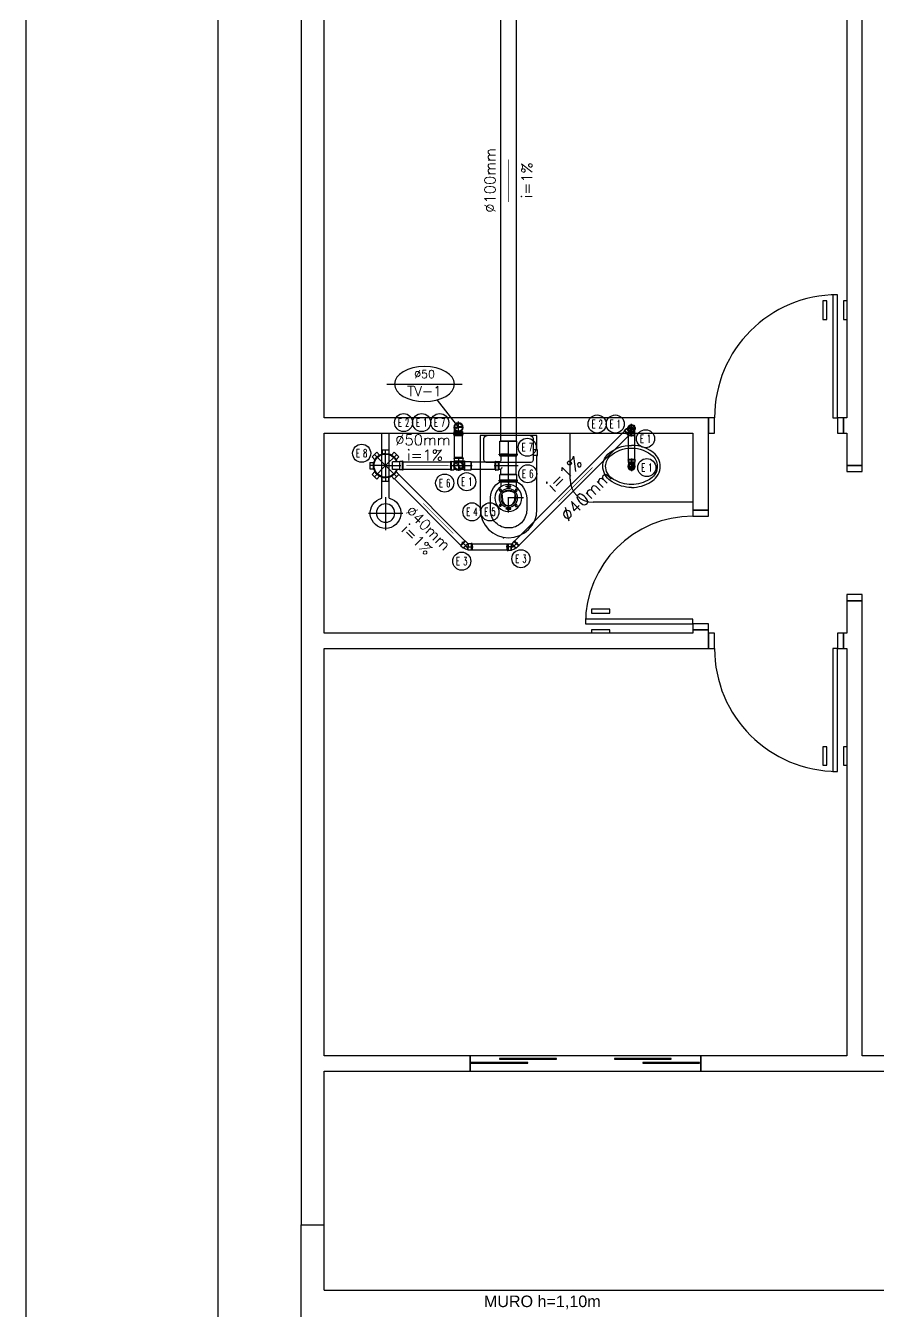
# Model space of a CAD drawing. Header units: metres. Extents: x 49 to 320, y -91 to 27.
# Drawn here: x 141.61 to 147.16, y -28.97 to -20.61 of the extents above; entities that cross this region are included whole.
import ezdxf
from ezdxf.enums import TextEntityAlignment as Align

# ---------------------------------------------------------------- set-up
doc = ezdxf.new("R2010")
doc.units = ezdxf.units.M
doc.header["$LTSCALE"] = 0.2
doc.linetypes.add('LS', pattern=[0.5, 0.25, -0.25])
for name, color, linetype in [('ARQ-___-___-VST', 9, 'Continuous'), ('ARQ-EQP', 24, 'Continuous'), ('ARQ-EQP-___-INT', 7, 'Continuous'), ('CONEXAO_AG_FRIA', 6, 'Continuous'), ('CONEXAO_ESGOTO', 3, 'Continuous'), ('Diametro', 1, 'Continuous'), ('Fluxo', 1, 'Continuous'), ('Inclinacao', 1, 'Continuous'), ('LEGENDA_ID', 5, 'Continuous'), ('LEGENDA_ID_L', 5, 'Continuous'), ('LINHA_SIMETRIA', 1, 'LS'), ('Prumadas_L', 1, 'Continuous'), ('Prumadas_Q', 3, 'Continuous'), ('Prumadas_T', 3, 'Continuous'), ('TUBOS_ESGOTO', 100, 'Continuous')]:
    doc.layers.add(name, color=color, linetype=linetype)
doc.styles.add('REGUA60', font='arial.ttf')
doc.styles.add('ROMANS', font='romans', dxfattribs={"height": 6})

# ---------------------------------------------------------------- blocks, each defined once
blk = doc.blocks.new('SAC616S2')
at = {"layer": 'ARQ-EQP', "color": 0, "linetype": 'ByBlock'}
blk.add_lwpolyline([(18.17, -1.5, -0.329256), (18.5, -1.88), (18.5, -49.6, -0.412623), (0, -68, -0.412623), (-18.5, -49.6), (-18.5, -14.45), (-18.9, -14.45), (-18.9, -10.95), (-18.5, -10.95), (-18.5, -1.88, -0.329256), (-18.17, -1.5), (-17.25, -1.5), (0, -1.5), (17.29, -1.5)], format="xyb", close=True, dxfattribs=at)
at = {"layer": 'ARQ-EQP-___-INT'}
for p, q in [((-18.5, -10.95), (-16, -10.95)), ((-18.5, -14.45), (-16, -14.45))]:
    blk.add_line(p, q, dxfattribs=at)
blk.add_lwpolyline([(-14, -1.5, 0.324141), (-16, -3.5), (-16, -17.5, 0.333333), (-14.5, -19), (0, -19), (14.5, -19, 0.333333), (16, -17.5), (16, -3.5, 0.324141), (14, -1.5, 0.324141)], format="xyb", dxfattribs=at)
for points in [[(0, -61.7, 0.418677), (11.8, -50), (11.8, -42.1, 0.411784), (0, -30.2, 0.411784), (-11.8, -42.1), (-11.8, -50, 0.418677)], [(0, -47, -0.428571), (-4, -43.3), (-4.3, -39.3, -0.16754), (0, -37.8, -0.16754), (4.3, -39.3), (4, -43.3, -0.428571)]]:
    blk.add_lwpolyline(points, format="xyb", close=True, dxfattribs=at)
blk.add_point((3.34, -68), dxfattribs=at)
blk = doc.blocks.new('SACHS__2')
at = {"layer": 'ARQ-EQP', "color": 0, "linetype": 'ByBlock'}
for p, q in [((42.29, 2.4), (0, 2.4)), ((0, 2.4), (0, -2.4)), ((42.29, -2.4), (0, -2.4))]:
    blk.add_line(p, q, dxfattribs=at)
blk.add_arc((52, 0), 10, 193.88654, 166.11346, dxfattribs=at)
at = {"layer": 'ARQ-EQP-___-INT'}
for p, q in [((52, 11.2), (52, -11.2)), ((41.6, 0), (63.2, 0))]:
    blk.add_line(p, q, dxfattribs=at)
blk.add_circle((52, 0), 6, dxfattribs=at)
blk = doc.blocks.new('SAL37S_2')
at = {"layer": 'ARQ-EQP-___-INT'}
for points in [[(0, -10, 0.145827), (-16.8, -14.9, 0.090827), (-22, -19.4, 0.12568), (-24.8, -26.7, 0.221372), (-20.6, -38.8, 0.186059), (0, -46.5, 0.186059)], [(0, -10, -0.145827), (16.8, -14.9, -0.090827), (22, -19.4, -0.12568), (24.8, -26.7, -0.221372), (20.6, -38.8, -0.186059), (0, -46.5, -0.186059)]]:
    blk.add_lwpolyline(points, format="xyb", dxfattribs=at)
blk.add_lwpolyline([(0, -12.5, 0.14623), (-15.5, -17, 0.09047), (-20, -20.9, 0.123903), (-22.4, -27, 0.21906), (-18.9, -37, 0.185248), (0, -44.1, 0.185248), (18.8, -37, 0.21906), (22.3, -27, 0.123903), (20, -20.9, 0.09047), (15.5, -17, 0.14623)], format="xyb", close=True, dxfattribs=at)
blk.add_circle((0, -28.3), 1.8, dxfattribs=at)
blk = doc.blocks.new('*U256', base_point=(451.6054, 175.6789))
at = {"linetype": 'Continuous'}
for p, q in [((451.5993, 175.7529), (451.5906, 175.7529)), ((451.5906, 175.7529), (451.5906, 175.7481)), ((451.5906, 175.7481), (451.5993, 175.7481)), ((451.6204, 175.7484), (451.6114, 175.7484)), ((451.6118, 175.7529), (451.6204, 175.7529)), ((451.6204, 175.7529), (451.6204, 175.7484)), ((451.5552, 175.5739), (451.5552, 175.6076)), ((451.5906, 175.6079), (451.5906, 175.603)), ((451.5993, 175.6079), (451.5906, 175.6079)), ((451.5906, 175.603), (451.5993, 175.603)), ((451.6204, 175.6033), (451.6114, 175.6033)), ((451.6118, 175.6079), (451.6204, 175.6079)), ((451.6204, 175.6079), (451.6204, 175.6033)), ((451.6552, 175.5739), (451.6552, 175.6076)), ((451.5552, 175.5739), (451.6552, 175.5739))]:
    blk.add_line(p, q, dxfattribs=at)
for centre, radius in [((451.6051, 175.6794), 0.0875), ((451.6051, 175.6794), 0.0604), ((451.6051, 175.6794), 0.05), ((451.6055, 175.7508), 0.00694), ((451.6059, 175.7505), 0.0045), ((451.6055, 175.6058), 0.00694), ((451.6059, 175.6054), 0.0045)]:
    blk.add_circle(centre, radius, dxfattribs=at)
at = {"layer": 'LINHA_SIMETRIA'}
for p, q in [((451.6054, 175.7749), (451.6054, 175.5848)), ((451.7043, 175.6789), (451.5033, 175.6789)), ((451.6054, 175.5577), (451.6054, 175.5911))]:
    blk.add_line(p, q, dxfattribs=at)
for centre in [(451.5529, 175.7271), (451.6565, 175.7298), (451.5538, 175.6289), (451.6565, 175.6289)]:
    blk.add_circle(centre, 0.00631, dxfattribs=at)
blk = doc.blocks.new('*U257', base_point=(450.8064, 175.4693))
at = {"linetype": 'Continuous'}
for p, q in [((450.7192, 175.5261), (450.7496, 175.5565)), ((450.7192, 175.5261), (450.7372, 175.5081)), ((450.7496, 175.5565), (450.7676, 175.5385)), ((450.7849, 175.5712), (450.7849, 175.5456)), ((450.7849, 175.5712), (450.8279, 175.5712)), ((450.8279, 175.5712), (450.8279, 175.5456)), ((450.8632, 175.5565), (450.8451, 175.5385)), ((450.8632, 175.5565), (450.8936, 175.5261)), ((450.8936, 175.5261), (450.8755, 175.5081)), ((450.7046, 175.4908), (450.7301, 175.4908)), ((450.7046, 175.4478), (450.7046, 175.4908)), ((450.7046, 175.4478), (450.7301, 175.4478)), ((450.7192, 175.4125), (450.7372, 175.4306)), ((450.8962, 175.4945), (450.8505, 175.4945)), ((450.8505, 175.4945), (450.8505, 175.4445)), ((450.8962, 175.4445), (450.8505, 175.4445)), ((450.8936, 175.4125), (450.8755, 175.4306)), ((450.8962, 175.4945), (450.8987, 175.497)), ((450.8962, 175.4445), (450.8962, 175.4945)), ((450.8962, 175.4445), (450.8987, 175.442)), ((450.8987, 175.497), (450.8987, 175.442)), ((450.9162, 175.497), (450.8987, 175.497)), ((450.9162, 175.442), (450.8987, 175.442)), ((450.9162, 175.4995), (450.9162, 175.497)), ((450.9187, 175.4995), (450.9162, 175.4995)), ((450.9162, 175.497), (450.9162, 175.442)), ((450.9162, 175.4395), (450.9162, 175.442)), ((450.9187, 175.4395), (450.9162, 175.4395)), ((450.9187, 175.497), (450.9187, 175.4995)), ((450.9212, 175.497), (450.9187, 175.497)), ((450.9187, 175.497), (450.9187, 175.442)), ((450.9212, 175.442), (450.9187, 175.442)), ((450.9187, 175.442), (450.9187, 175.4395)), ((450.9212, 175.442), (450.9187, 175.442)), ((450.9212, 175.497), (450.9212, 175.442)), ((450.7496, 175.3821), (450.7192, 175.4125)), ((450.7496, 175.3821), (450.7676, 175.4002)), ((450.7849, 175.3675), (450.7849, 175.393)), ((450.8279, 175.3675), (450.7849, 175.3675)), ((450.8279, 175.3675), (450.8279, 175.393)), ((450.8632, 175.3821), (450.8451, 175.4002)), ((450.8936, 175.4125), (450.8632, 175.3821))]:
    blk.add_line(p, q, dxfattribs=at)
for radius, start, end in [(0.0793, 18.51988, 341.75139), (0.075, 19.61557, 340.673)]:
    blk.add_arc((450.8064, 175.4693), radius, start, end, dxfattribs=at)
at = {"layer": 'LINHA_SIMETRIA'}
for q in [(450.728, 175.5478), (450.8064, 175.5802), (450.8848, 175.5478), (450.6955, 175.4693), (450.728, 175.3909), (450.8064, 175.3584), (450.8848, 175.3909), (450.932, 175.4693)]:
    blk.add_line((450.8064, 175.4693), q, dxfattribs=at)
blk = doc.blocks.new('*U258', base_point=(451.6054, 175.4693))
at = {"linetype": 'Continuous'}
for p, q in [((451.5454, 175.5693), (451.5454, 175.5643)), ((451.5504, 175.5693), (451.5454, 175.5693)), ((451.5454, 175.5643), (451.5504, 175.5643)), ((451.5504, 175.5743), (451.5504, 175.5693)), ((451.5504, 175.5743), (451.5504, 175.5693)), ((451.6604, 175.5743), (451.5504, 175.5743)), ((451.6604, 175.5693), (451.5504, 175.5693)), ((451.5504, 175.5643), (451.5504, 175.5293)), ((451.6604, 175.5643), (451.5504, 175.5643)), ((451.5554, 175.5243), (451.5504, 175.5293)), ((451.6604, 175.5293), (451.5504, 175.5293)), ((451.5554, 175.5243), (451.5554, 175.4925)), ((451.5554, 175.5243), (451.6554, 175.5243)), ((451.6554, 175.5243), (451.6551, 175.3942)), ((451.6554, 175.5243), (451.6604, 175.5293)), ((451.6604, 175.5743), (451.6604, 175.5693)), ((451.6604, 175.5693), (451.6654, 175.5693)), ((451.6654, 175.5643), (451.6604, 175.5643)), ((451.6604, 175.5643), (451.6604, 175.5293)), ((451.6654, 175.5693), (451.6654, 175.5643)), ((451.5187, 175.4971), (451.5212, 175.4971)), ((451.5187, 175.4971), (451.5187, 175.4421)), ((451.5187, 175.4421), (451.5212, 175.4421)), ((451.5187, 175.4421), (451.5212, 175.4421)), ((451.5212, 175.4996), (451.5237, 175.4996)), ((451.5212, 175.4971), (451.5212, 175.4996)), ((451.5212, 175.4971), (451.5212, 175.4421)), ((451.5212, 175.4421), (451.5212, 175.4396)), ((451.5212, 175.4396), (451.5237, 175.4396)), ((451.5237, 175.4996), (451.5237, 175.4971)), ((451.5237, 175.4971), (451.5412, 175.4971)), ((451.5237, 175.4971), (451.5237, 175.4421)), ((451.5237, 175.4396), (451.5237, 175.4421)), ((451.5237, 175.4421), (451.5412, 175.4421)), ((451.5437, 175.4946), (451.5412, 175.4971)), ((451.5412, 175.4971), (451.5412, 175.4421)), ((451.5437, 175.4446), (451.5412, 175.4421)), ((451.5437, 175.4446), (451.5437, 175.4946)), ((451.5562, 175.3942), (451.5562, 175.4304)), ((451.6062, 175.3942), (451.5562, 175.3942)), ((451.6062, 175.3942), (451.6551, 175.3942))]:
    blk.add_line(p, q, dxfattribs=at)
for centre, radius, start, end in [((451.5463, 175.4767), 0.0181, 15.70714, 98.05903), ((451.5444, 175.4326), 0.012, 349.27075, 93.08684)]:
    blk.add_arc(centre, radius, start, end, dxfattribs=at)
at = {"layer": 'LINHA_SIMETRIA'}
for p, q in [((451.6054, 175.5837), (451.6054, 175.5349)), ((451.5532, 175.4694), (451.5138, 175.4694))]:
    blk.add_line(p, q, dxfattribs=at)
at = {"layer": 'LINHA_SIMETRIA', "linetype": 'Continuous'}
for p, q in [((451.6054, 175.5837), (451.6054, 175.3807)), ((451.5137, 175.4693), (451.6683, 175.4693))]:
    blk.add_line(p, q, dxfattribs=at)
blk = doc.blocks.new('*U259', base_point=(452.4064, 175.2275))
at = {"linetype": 'Continuous'}
for p, q in [((452.3594, 175.2433), (452.3905, 175.2744)), ((452.3608, 175.2419), (452.3919, 175.273)), ((452.3622, 175.2405), (452.3934, 175.2716)), ((452.3721, 175.2306), (452.4033, 175.2617)), ((452.3905, 175.2744), (452.3919, 175.273)), ((452.3905, 175.2744), (452.3919, 175.273)), ((452.3919, 175.273), (452.3934, 175.2744)), ((452.3934, 175.2744), (452.3948, 175.273)), ((452.3948, 175.273), (452.3934, 175.2716)), ((452.3934, 175.2716), (452.4033, 175.2617)), ((452.4033, 175.2589), (452.4033, 175.2617)), ((452.3594, 175.2433), (452.3608, 175.2419)), ((452.3608, 175.2419), (452.3594, 175.2405)), ((452.3594, 175.2405), (452.3608, 175.2391)), ((452.3608, 175.2391), (452.3622, 175.2405)), ((452.3622, 175.2405), (452.3721, 175.2306)), ((452.375, 175.2306), (452.3721, 175.2306)), ((452.4033, 175.2589), (452.375, 175.2306)), ((452.375, 175.2306), (452.3829, 175.2227)), ((452.4033, 175.2589), (452.4112, 175.251))]:
    blk.add_line(p, q, dxfattribs=at)
for radius in [0.024, 0.022]:
    blk.add_circle((452.4064, 175.2275), radius, dxfattribs=at)
for centre, radius, start, end in [((452.4064, 175.2275), 0.02, 45.00137, 224.99736), ((452.4025, 175.2172), 0.0109, 69.02682, 200.97445), ((452.4064, 175.2275), 0.02, 225.00264, 44.99863), ((452.4103, 175.2377), 0.0109, 249.02682, 20.97445)]:
    blk.add_arc(centre, radius, start, end, dxfattribs=at)
at = {"layer": 'LINHA_SIMETRIA'}
for p, q in [((452.3703, 175.2636), (452.4284, 175.2055)), ((452.4245, 175.2455), (452.3875, 175.2086))]:
    blk.add_line(p, q, dxfattribs=at)
blk = doc.blocks.new('*U260', base_point=(452.4064, 175.2275))
at = {"linetype": 'Continuous'}
for p, q in [((452.3844, 175.2703), (452.3824, 175.2703)), ((452.3824, 175.2703), (452.3824, 175.2683)), ((452.3824, 175.2683), (452.3844, 175.2683)), ((452.3844, 175.2723), (452.4284, 175.2723)), ((452.3844, 175.2723), (452.3844, 175.2703)), ((452.3844, 175.2703), (452.4284, 175.2703)), ((452.3844, 175.2683), (452.3844, 175.2543)), ((452.3844, 175.2683), (452.4284, 175.2683)), ((452.4284, 175.2723), (452.4284, 175.2703)), ((452.4284, 175.2723), (452.4284, 175.2703)), ((452.4284, 175.2703), (452.4304, 175.2703)), ((452.4284, 175.2683), (452.4284, 175.2543)), ((452.4304, 175.2683), (452.4284, 175.2683)), ((452.4304, 175.2703), (452.4304, 175.2683)), ((452.3844, 175.2543), (452.4284, 175.2543)), ((452.3864, 175.2523), (452.3844, 175.2543)), ((452.4264, 175.2523), (452.3864, 175.2523)), ((452.3864, 175.2523), (452.3864, 175.2275)), ((452.4264, 175.2523), (452.4284, 175.2543)), ((452.4264, 175.2275), (452.4264, 175.2523))]:
    blk.add_line(p, q, dxfattribs=at)
for radius, start, end in [(0.024, 146.44269, 33.55731), (0.022, 155.38002, 24.61998), (0.02, 180, 0)]:
    blk.add_arc((452.4064, 175.2275), radius, start, end, dxfattribs=at)
at = {"layer": 'LINHA_SIMETRIA'}
for p, q in [((452.4064, 175.2794), (452.4064, 175.1964)), ((452.4336, 175.2275), (452.3792, 175.2275))]:
    blk.add_line(p, q, dxfattribs=at)
blk = doc.blocks.new('*U261', base_point=(452.4064, 175.4741))
at = {"linetype": 'Continuous'}
for p, q in [((452.3824, 175.4336), (452.3844, 175.4336)), ((452.3824, 175.4316), (452.3824, 175.4336)), ((452.3844, 175.4316), (452.3824, 175.4316)), ((452.3864, 175.4496), (452.3844, 175.4476)), ((452.3844, 175.4336), (452.3844, 175.4476)), ((452.4284, 175.4476), (452.3844, 175.4476)), ((452.4284, 175.4336), (452.3844, 175.4336)), ((452.3844, 175.4296), (452.3844, 175.4316)), ((452.3844, 175.4296), (452.3844, 175.4316)), ((452.4284, 175.4316), (452.3844, 175.4316)), ((452.4284, 175.4296), (452.3844, 175.4296)), ((452.3864, 175.4496), (452.3864, 175.4608)), ((452.3864, 175.4496), (452.4264, 175.4496)), ((452.4264, 175.4496), (452.4264, 175.4608)), ((452.4264, 175.4496), (452.4284, 175.4476)), ((452.4284, 175.4336), (452.4284, 175.4476)), ((452.4304, 175.4336), (452.4284, 175.4336)), ((452.4284, 175.4296), (452.4284, 175.4316)), ((452.4284, 175.4316), (452.4304, 175.4316)), ((452.4304, 175.4316), (452.4304, 175.4336))]:
    blk.add_line(p, q, dxfattribs=at)
for radius in [0.024, 0.022]:
    blk.add_circle((452.4064, 175.4741), radius, dxfattribs=at)
for centre, radius, start, end in [((452.4064, 175.4741), 0.02, 0.00264, 179.99863), ((452.3964, 175.4696), 0.0109, 24.02682, 155.97445), ((452.4064, 175.4741), 0.02, 180.00137, 359.99736), ((452.4164, 175.4785), 0.0109, 204.02682, 335.97445)]:
    blk.add_arc(centre, radius, start, end, dxfattribs=at)
at = {"layer": 'LINHA_SIMETRIA'}
for p, q in [((452.3808, 175.4741), (452.4331, 175.4741)), ((452.4064, 175.423), (452.4064, 175.5052))]:
    blk.add_line(p, q, dxfattribs=at)
blk = doc.blocks.new('*U262', base_point=(451.6358, 175.9981))
at = {"linetype": 'Continuous'}
for p, q in [((451.5983, 176.0203), (451.5983, 175.9773)), ((451.5983, 176.0203), (451.5983, 175.9988)), ((451.5983, 176.0203), (451.6032, 176.0203)), ((451.5983, 175.9773), (451.5983, 176.0203)), ((451.6032, 176.0203), (451.6032, 176.0193)), ((451.6032, 175.9783), (451.6032, 176.0202)), ((451.6032, 176.0193), (451.6032, 175.9775)), ((451.6032, 176.0193), (451.6243, 176.0193)), ((451.6243, 176.0193), (451.6243, 175.999)), ((451.6243, 176.0193), (451.6252, 176.0183)), ((451.6252, 176.0183), (451.6252, 175.999)), ((451.5983, 175.9773), (451.5983, 175.9988)), ((451.5983, 175.9773), (451.6032, 175.9773)), ((451.6032, 175.9773), (451.6032, 175.9783)), ((451.6032, 175.9783), (451.6243, 175.9783)), ((451.6243, 175.9783), (451.6243, 175.9987)), ((451.6243, 175.9783), (451.6252, 175.9793)), ((451.6252, 175.9793), (451.6252, 175.9987)), ((451.6267, 175.9778), (451.6411, 175.9922)), ((451.6267, 175.9778), (451.6268, 175.9791)), ((451.6417, 175.9628), (451.6267, 175.9778)), ((451.6268, 175.9791), (451.6405, 175.9928)), ((451.6544, 176.0067), (451.6407, 175.993)), ((451.641, 175.9621), (451.6417, 175.9628)), ((451.6444, 175.9586), (451.641, 175.9621)), ((451.6557, 176.0068), (451.6413, 175.9924)), ((451.6444, 175.9586), (451.6748, 175.9891)), ((451.6557, 176.0068), (451.6544, 176.0067)), ((451.6557, 176.0068), (451.6551, 176.006)), ((451.6551, 176.006), (451.6551, 176.006)), ((451.6707, 175.9918), (451.6557, 176.0068)), ((451.6748, 175.9891), (451.6596, 175.9738)), ((451.6714, 175.9925), (451.6707, 175.9918)), ((451.6748, 175.9891), (451.6714, 175.9925))]:
    blk.add_line(p, q, dxfattribs=at)
blk.add_line((451.6417, 175.9628), (451.6707, 175.9918))
for centre, radius, start, end in [((451.6157, 175.9521), 0.0669, 54.63984, 81.85374), ((451.6256, 175.9764), 0.00296, 64.8697, 98.13757)]:
    blk.add_arc(centre, radius, start, end, dxfattribs=at)
at = {"layer": 'LINHA_SIMETRIA'}
for p, q in [((451.6381, 175.9981), (451.5901, 175.9981)), ((451.6329, 176.001), (451.6655, 175.9683))]:
    blk.add_line(p, q, dxfattribs=at)
blk = doc.blocks.new('*U263', base_point=(451.3351, 175.9981))
at = {"linetype": 'Continuous'}
for p, q in [((451.343, 176.0183), (451.3422, 176.0173)), ((451.3422, 176.0173), (451.3422, 175.9979)), ((451.3642, 176.0183), (451.343, 176.0183)), ((451.343, 176.0183), (451.3431, 176.0173)), ((451.343, 176.0183), (451.343, 175.9979)), ((451.3431, 176.0173), (451.3431, 176.0173)), ((451.3691, 176.0193), (451.3642, 176.0193)), ((451.3642, 176.0193), (451.3642, 176.0183)), ((451.3691, 175.9763), (451.3691, 176.0193)), ((451.3691, 176.0193), (451.3691, 175.9978)), ((451.2928, 175.9873), (451.2963, 175.9907)), ((451.2928, 175.9873), (451.3232, 175.9569)), ((451.2928, 175.9873), (451.308, 175.9721)), ((451.3232, 175.9569), (451.2928, 175.9873)), ((451.2963, 175.9907), (451.297, 175.99)), ((451.326, 175.961), (451.2964, 175.9906)), ((451.297, 175.99), (451.312, 176.005)), ((451.297, 175.99), (451.3266, 175.9604)), ((451.3232, 175.9569), (451.308, 175.9721)), ((451.312, 176.005), (451.3264, 175.9906)), ((451.312, 176.005), (451.3133, 176.0049)), ((451.3133, 176.0049), (451.327, 175.9912)), ((451.3232, 175.9569), (451.3267, 175.9603)), ((451.326, 175.961), (451.341, 175.976)), ((451.3267, 175.9603), (451.326, 175.961)), ((451.341, 175.976), (451.3266, 175.9904)), ((451.3408, 175.9773), (451.3271, 175.991)), ((451.341, 175.976), (451.3408, 175.9773)), ((451.3422, 175.9783), (451.3422, 175.9977)), ((451.343, 175.9773), (451.3422, 175.9783)), ((451.343, 175.9773), (451.343, 175.9977)), ((451.3642, 175.9773), (451.343, 175.9773)), ((451.3642, 175.9763), (451.3642, 175.9773)), ((451.3691, 175.9763), (451.3642, 175.9763))]:
    blk.add_line(p, q, dxfattribs=at)
blk.add_line((451.3642, 175.9773), (451.3642, 176.0183))
for centre, radius, start, end in [((451.3534, 175.9513), 0.0669, 99.63984, 126.85374), ((451.3432, 175.9755), 0.00296, 109.8697, 143.13757)]:
    blk.add_arc(centre, radius, start, end, dxfattribs=at)
at = {"layer": 'LINHA_SIMETRIA'}
for p, q in [((451.3368, 175.9997), (451.3028, 175.9658)), ((451.331, 175.9981), (451.3772, 175.9981))]:
    blk.add_line(p, q, dxfattribs=at)
blk = doc.blocks.new('*U264', base_point=(451.2804, 175.4693))
at = {"linetype": 'Continuous'}
for p, q in [((451.2279, 175.4968), (451.2304, 175.4968)), ((451.2279, 175.4968), (451.2304, 175.4968)), ((451.2279, 175.4418), (451.2279, 175.4968)), ((451.2279, 175.4418), (451.2304, 175.4418)), ((451.2304, 175.4993), (451.2329, 175.4993)), ((451.2304, 175.4968), (451.2304, 175.4993)), ((451.2304, 175.4418), (451.2304, 175.4968)), ((451.2304, 175.4418), (451.2304, 175.4393)), ((451.2304, 175.4393), (451.2329, 175.4393)), ((451.2329, 175.4993), (451.2329, 175.4968)), ((451.2329, 175.4968), (451.2504, 175.4968)), ((451.2329, 175.4418), (451.2329, 175.4968)), ((451.2329, 175.4393), (451.2329, 175.4418)), ((451.2329, 175.4418), (451.2504, 175.4418)), ((451.2529, 175.4943), (451.2504, 175.4968)), ((451.2504, 175.4418), (451.2504, 175.4968)), ((451.2529, 175.4443), (451.2504, 175.4418)), ((451.2639, 175.4943), (451.2529, 175.4943)), ((451.2529, 175.4943), (451.2529, 175.4812)), ((451.2529, 175.4574), (451.2529, 175.4443)), ((451.2529, 175.4443), (451.2639, 175.4444)), ((451.318, 175.4943), (451.297, 175.4943)), ((451.2971, 175.4444), (451.318, 175.4445)), ((451.3111, 175.4693), (451.3111, 175.4694)), ((451.318, 175.469), (451.318, 175.4943)), ((451.318, 175.469), (451.318, 175.4445))]:
    blk.add_line(p, q, dxfattribs=at)
for radius in [0.03, 0.0275]:
    blk.add_circle((451.2804, 175.4693), radius, dxfattribs=at)
for centre, radius, start, end in [((451.2804, 175.4693), 0.025, 90.00137, 269.99736), ((451.286, 175.4568), 0.0137, 114.02682, 245.97445), ((451.2804, 175.4693), 0.025, 270.00264, 89.99863), ((451.2749, 175.4818), 0.0137, 294.02682, 65.97445)]:
    blk.add_arc(centre, radius, start, end, dxfattribs=at)
at = {"layer": 'LINHA_SIMETRIA'}
for p, q in [((451.2233, 175.4693), (451.2477, 175.4693)), ((451.2233, 175.4693), (451.3248, 175.4693)), ((451.2804, 175.4352), (451.2804, 175.5036))]:
    blk.add_line(p, q, dxfattribs=at)
blk = doc.blocks.new('*U265', base_point=(451.2804, 175.4693))
at = {"linetype": 'Continuous'}
for p, q in [((451.2554, 175.4422), (451.2529, 175.4397)), ((451.3079, 175.4397), (451.2529, 175.4397)), ((451.2529, 175.4222), (451.2529, 175.4397)), ((451.2554, 175.4693), (451.2554, 175.4422)), ((451.2554, 175.4422), (451.3054, 175.4422)), ((451.3054, 175.4422), (451.3054, 175.4693)), ((451.3054, 175.4422), (451.3079, 175.4397)), ((451.3079, 175.4222), (451.3079, 175.4397)), ((451.2504, 175.4197), (451.2504, 175.4222)), ((451.2504, 175.4222), (451.2529, 175.4222)), ((451.2529, 175.4197), (451.2504, 175.4197)), ((451.3079, 175.4222), (451.2529, 175.4222)), ((451.2529, 175.4172), (451.2529, 175.4197)), ((451.3079, 175.4197), (451.253, 175.4197)), ((451.253, 175.4172), (451.253, 175.4197)), ((451.3079, 175.4172), (451.253, 175.4172)), ((451.3104, 175.4222), (451.3079, 175.4222)), ((451.3079, 175.4197), (451.3104, 175.4197)), ((451.3079, 175.4172), (451.3079, 175.4197)), ((451.3104, 175.4197), (451.3104, 175.4222))]:
    blk.add_line(p, q, dxfattribs=at)
for radius, start, end in [(0.03, 326.44269, 213.55731), (0.0275, 335.38002, 204.61998), (0.025, 0, 180)]:
    blk.add_arc((451.2804, 175.4693), radius, start, end, dxfattribs=at)
at = {"layer": 'LINHA_SIMETRIA'}
for p, q in [((451.2489, 175.4693), (451.312, 175.4693)), ((451.2804, 175.4125), (451.2804, 175.5022))]:
    blk.add_line(p, q, dxfattribs=at)
blk = doc.blocks.new('*U266', base_point=(451.2804, 175.2201))
at = {"linetype": 'Continuous'}
for p, q in [((451.2504, 175.2698), (451.2504, 175.2673)), ((451.2529, 175.2698), (451.2504, 175.2698)), ((451.2504, 175.2673), (451.2529, 175.2673)), ((451.2529, 175.2723), (451.2529, 175.2698)), ((451.2529, 175.2723), (451.3079, 175.2723)), ((451.2529, 175.2698), (451.3079, 175.2698)), ((451.2529, 175.2673), (451.2529, 175.2498)), ((451.2529, 175.2673), (451.3079, 175.2673)), ((451.3079, 175.2723), (451.3079, 175.2698)), ((451.3079, 175.2723), (451.3079, 175.2698)), ((451.3079, 175.2698), (451.3104, 175.2698)), ((451.3104, 175.2673), (451.3079, 175.2673)), ((451.3079, 175.2673), (451.3079, 175.2498)), ((451.3104, 175.2698), (451.3104, 175.2673)), ((451.2554, 175.2473), (451.2529, 175.2498)), ((451.2529, 175.2498), (451.276, 175.2498)), ((451.2554, 175.2473), (451.2554, 175.2367)), ((451.2677, 175.2473), (451.2554, 175.2473)), ((451.2849, 175.2498), (451.3079, 175.2498)), ((451.3054, 175.2473), (451.2932, 175.2473)), ((451.3054, 175.2473), (451.3079, 175.2498)), ((451.3054, 175.2473), (451.3054, 175.2367))]:
    blk.add_line(p, q, dxfattribs=at)
for radius in [0.03, 0.0275]:
    blk.add_circle((451.2804, 175.2201), radius, dxfattribs=at)
for centre, radius, start, end in [((451.2804, 175.2201), 0.025, 0.00137, 179.99736), ((451.2679, 175.2146), 0.0137, 24.02682, 155.97445), ((451.2804, 175.2201), 0.025, 180.00264, 359.99863), ((451.2929, 175.2257), 0.0137, 204.02682, 335.97445)]:
    blk.add_arc(centre, radius, start, end, dxfattribs=at)
at = {"layer": 'LINHA_SIMETRIA'}
for p, q in [((451.2804, 175.277), (451.2804, 175.1813)), ((451.3131, 175.2201), (451.2478, 175.2201))]:
    blk.add_line(p, q, dxfattribs=at)
blk = doc.blocks.new('*U267', base_point=(451.6054, 175.405))
at = {"linetype": 'Continuous'}
for p, q in [((451.5504, 175.4), (451.5454, 175.4)), ((451.5454, 175.4), (451.5454, 175.395)), ((451.5454, 175.395), (451.5504, 175.395)), ((451.5504, 175.405), (451.5504, 175.4)), ((451.5504, 175.405), (451.6604, 175.405)), ((451.5504, 175.4), (451.6604, 175.4)), ((451.5504, 175.395), (451.6604, 175.395)), ((451.5504, 175.395), (451.5504, 175.3101)), ((451.6604, 175.405), (451.6604, 175.4)), ((451.6604, 175.405), (451.6604, 175.4)), ((451.6604, 175.4), (451.6654, 175.4)), ((451.6654, 175.395), (451.6604, 175.395)), ((451.6604, 175.395), (451.6604, 175.3101)), ((451.6654, 175.4), (451.6654, 175.395)), ((451.5504, 175.3101), (451.6604, 175.3101))]:
    blk.add_line(p, q, dxfattribs=at)
at = {"layer": 'LINHA_SIMETRIA'}
blk.add_line((451.6054, 175.4144), (451.6054, 175.296), dxfattribs=at)
blk = doc.blocks.new('*U268', base_point=(451.3147, 175.469))
at = {"linetype": 'Continuous'}
for p, q in [((451.3147, 175.4965), (451.3172, 175.4965)), ((451.3147, 175.4415), (451.3147, 175.4964)), ((451.3147, 175.4964), (451.3172, 175.4964)), ((451.3147, 175.4415), (451.3172, 175.4415)), ((451.3172, 175.4965), (451.3172, 175.499)), ((451.3172, 175.499), (451.3197, 175.499)), ((451.3172, 175.4415), (451.3172, 175.4964)), ((451.3172, 175.4415), (451.3172, 175.439)), ((451.3172, 175.439), (451.3197, 175.439)), ((451.3197, 175.499), (451.3197, 175.4965)), ((451.3197, 175.4415), (451.3197, 175.4965)), ((451.3197, 175.4965), (451.3622, 175.4965)), ((451.3197, 175.439), (451.3197, 175.4415)), ((451.3197, 175.4415), (451.3622, 175.4415)), ((451.3622, 175.4415), (451.3622, 175.4965))]:
    blk.add_line(p, q, dxfattribs=at)
at = {"layer": 'LINHA_SIMETRIA'}
blk.add_line((451.31, 175.469), (451.3692, 175.469), dxfattribs=at)

msp = doc.modelspace()

# ---------------------------------------------------------------- linework, layer by layer
at = {"color": 15}
msp.add_line((141.6146, -16.3273), (141.6146, -43.1083), dxfattribs=at)
at = {"color": 0}
msp.add_line((142.8646, -16.8273), (142.8646, -42.6083), dxfattribs=at)
for p, q in [((143.406, -19.4058), (143.406, -28.4058)), ((143.556, -23.1558), (143.556, -20.5058)), ((146.956, -20.5058), (146.956, -23.1558)), ((147.056, -23.4658), (147.056, -20.5058)), ((146.801, -22.3958), (146.801, -22.5158)), ((146.826, -22.3958), (146.801, -22.3958)), ((146.826, -22.5158), (146.826, -22.3958)), ((146.896, -22.3558), (146.866, -22.3558)), ((146.866, -22.3558), (146.866, -23.1558)), ((146.896, -23.1558), (146.896, -22.3558)), ((146.936, -22.3958), (146.936, -22.5158)), ((146.956, -22.3958), (146.936, -22.3958)), ((146.801, -22.5158), (146.826, -22.5158)), ((146.936, -22.5158), (146.956, -22.5158)), ((146.056, -23.1558), (143.556, -23.1558)), ((146.056, -23.2558), (146.056, -23.1558)), ((146.096, -23.1558), (146.056, -23.1558)), ((146.056, -23.1558), (146.056, -23.2558)), ((146.096, -23.2558), (146.096, -23.1558)), ((146.866, -23.1558), (146.896, -23.1558)), ((146.936, -23.1558), (146.896, -23.1558)), ((146.896, -23.1558), (146.896, -23.2558)), ((146.936, -23.1558), (146.936, -23.2558)), ((146.956, -23.1558), (146.936, -23.1558)), ((146.936, -23.2558), (146.936, -23.1558)), ((143.556, -24.5558), (143.556, -23.2558)), ((143.556, -23.2558), (145.956, -23.2558)), ((145.156, -23.5558), (145.156, -23.2558)), ((145.156, -23.5558), (145.156, -23.2558)), ((145.956, -23.2558), (145.956, -23.7558)), ((146.056, -23.7558), (146.056, -23.2558)), ((146.056, -23.2558), (146.096, -23.2558)), ((146.896, -23.2558), (146.936, -23.2558)), ((146.936, -23.2558), (146.956, -23.2558)), ((146.956, -23.2558), (146.956, -23.4658)), ((146.956, -23.4658), (147.056, -23.4658)), ((147.056, -23.4658), (146.956, -23.4658)), ((146.956, -23.4658), (146.956, -23.5058)), ((147.056, -23.5058), (147.056, -23.4658)), ((146.956, -23.5058), (147.056, -23.5058)), ((145.956, -23.7058), (145.306, -23.7058)), ((145.956, -23.7058), (145.306, -23.7058)), ((145.956, -23.7558), (146.056, -23.7558)), ((146.056, -23.7558), (145.956, -23.7558)), ((145.956, -23.7558), (145.956, -23.7958)), ((145.956, -23.7958), (146.056, -23.7958)), ((146.056, -23.7958), (146.056, -23.7558)), ((146.956, -24.3058), (146.956, -24.3458)), ((147.056, -24.3058), (146.956, -24.3058)), ((147.056, -24.3458), (147.056, -24.3058)), ((145.416, -24.4008), (145.296, -24.4008)), ((145.296, -24.4008), (145.296, -24.4258)), ((145.416, -24.4258), (145.416, -24.4008)), ((146.956, -24.3458), (146.956, -24.5558)), ((147.056, -24.3458), (146.956, -24.3458)), ((146.956, -24.3458), (147.056, -24.3458)), ((147.056, -27.3058), (147.056, -24.3458)), ((145.956, -24.4658), (145.256, -24.4658)), ((145.256, -24.4658), (145.256, -24.4958)), ((145.256, -24.4958), (145.956, -24.4958)), ((145.296, -24.4258), (145.416, -24.4258)), ((145.956, -24.4958), (145.956, -24.4658)), ((145.956, -24.4958), (145.956, -24.5358)), ((146.056, -24.4958), (145.956, -24.4958)), ((146.056, -24.5358), (146.056, -24.4958)), ((145.956, -24.5558), (143.556, -24.5558)), ((145.416, -24.5358), (145.296, -24.5358)), ((145.296, -24.5358), (145.296, -24.5558)), ((145.416, -24.5558), (145.416, -24.5358)), ((145.956, -24.5358), (145.956, -24.5558)), ((146.056, -24.5358), (145.956, -24.5358)), ((145.956, -24.5358), (146.056, -24.5358)), ((146.056, -24.5558), (146.056, -24.5358)), ((146.056, -24.6558), (146.056, -24.5558)), ((146.096, -24.5558), (146.056, -24.5558)), ((146.056, -24.5558), (146.056, -24.6558)), ((146.096, -24.6558), (146.096, -24.5558)), ((146.936, -24.5558), (146.896, -24.5558)), ((146.896, -24.5558), (146.896, -24.6558)), ((146.936, -24.5558), (146.936, -24.6558)), ((146.956, -24.5558), (146.936, -24.5558)), ((146.936, -24.6558), (146.936, -24.5558)), ((143.556, -27.3058), (143.556, -24.6558)), ((143.556, -24.6558), (146.056, -24.6558)), ((146.056, -24.6558), (146.096, -24.6558)), ((146.866, -24.6558), (146.866, -25.4558)), ((146.896, -24.6558), (146.866, -24.6558)), ((146.896, -24.6558), (146.936, -24.6558)), ((146.896, -25.4558), (146.896, -24.6558)), ((146.936, -24.6558), (146.956, -24.6558)), ((146.956, -24.6558), (146.956, -27.3058)), ((146.801, -25.2958), (146.801, -25.4158)), ((146.826, -25.2958), (146.801, -25.2958)), ((146.826, -25.4158), (146.826, -25.2958)), ((146.936, -25.2958), (146.936, -25.4158)), ((146.956, -25.2958), (146.936, -25.2958)), ((146.801, -25.4158), (146.826, -25.4158)), ((146.936, -25.4158), (146.956, -25.4158)), ((146.866, -25.4558), (146.896, -25.4558)), ((144.506, -27.3058), (143.556, -27.3058)), ((144.506, -27.4058), (144.506, -27.3058)), ((144.507, -27.3058), (144.506, -27.3058)), ((144.506, -27.3058), (144.506, -27.4058)), ((146.005, -27.3058), (144.507, -27.3058)), ((144.507, -27.4058), (144.507, -27.3058)), ((145.0669, -27.3233), (144.6976, -27.3233)), ((144.6976, -27.3233), (144.6976, -27.3283)), ((144.6976, -27.3283), (145.0669, -27.3283)), ((145.0669, -27.3283), (145.0669, -27.3233)), ((145.8144, -27.3233), (145.4451, -27.3233)), ((145.4451, -27.3233), (145.4451, -27.3283)), ((145.4451, -27.3283), (145.8144, -27.3283)), ((145.8144, -27.3283), (145.8144, -27.3233)), ((146.006, -27.3058), (146.005, -27.3058)), ((146.005, -27.3058), (146.005, -27.4058)), ((146.006, -27.3058), (146.006, -27.4058)), ((146.956, -27.3058), (146.006, -27.3058)), ((146.006, -27.4058), (146.006, -27.3058)), ((147.4535, -27.3058), (147.056, -27.3058)), ((143.556, -28.4058), (143.556, -27.4058)), ((143.556, -27.4058), (144.506, -27.4058)), ((144.506, -27.4058), (144.507, -27.4058)), ((144.507, -27.4058), (146.005, -27.4058)), ((144.8823, -27.3483), (144.513, -27.3483)), ((144.513, -27.3483), (144.513, -27.3533)), ((144.513, -27.3533), (144.8823, -27.3533)), ((144.8823, -27.3533), (144.8823, -27.3483)), ((145.999, -27.3483), (145.6298, -27.3483)), ((145.6298, -27.3483), (145.6298, -27.3533)), ((145.6298, -27.3533), (145.999, -27.3533)), ((145.999, -27.3533), (145.999, -27.3483)), ((146.005, -27.4058), (146.006, -27.4058)), ((146.006, -27.4058), (147.4535, -27.4058)), ((143.406, -28.4058), (143.556, -28.4058))]:
    msp.add_line(p, q)
for centre, radius, start, end in [((146.896, -23.1558), 0.8, 90, 180), ((145.306, -23.5558), 0.15, 180, 270), ((145.306, -23.5558), 0.15, 180, 270), ((145.956, -24.4958), 0.7, 90, 180), ((146.896, -24.6558), 0.8, 180, 270)]:
    msp.add_arc(centre, radius, start, end)
at = {"layer": 'ARQ-___-___-VST'}
for p, q in [((143.406, -29.4058), (143.406, -28.4058)), ((143.556, -28.8308), (143.556, -28.4058)), ((143.556, -28.8308), (152.051, -28.8308))]:
    msp.add_line(p, q, dxfattribs=at)
at = {"layer": 'CONEXAO_AG_FRIA'}
msp.add_line((144.755, -23.5557), (144.755, -23.3232), dxfattribs=at)
at = {"layer": 'Fluxo'}
for points in [[(144.755, -21.7518, 0.0035, 0.0035, 0), (144.755, -21.5418, 0.035, 0, 0), (144.755, -21.4718, 0, 0, 0)], [(144.0908, -23.4673, 0.0035, 0.0035, 0), (144.3008, -23.4673, 0.035, 0, 0), (144.3708, -23.4673, 0, 0, 0)], [(145.3025, -23.4789, 0.004, 0.004, 0), (145.1328, -23.6486, 0.04, 0, 0), (145.0763, -23.7051, 0, 0, 0)], [(144.3965, -23.9078, 0.0035, 0.0035, 0), (144.248, -23.7593, 0.035, 0, 0), (144.1985, -23.7098, 0, 0, 0)]]:
    msp.add_lwpolyline(points, format="xyseb", dxfattribs=at)
at = {"layer": 'LEGENDA_ID_L'}
for centre in [(144.073, -23.1868), (144.1906, -23.1868), (144.3082, -23.1868), (145.3324, -23.1964), (145.45, -23.1964), (145.6471, -23.2923), (143.8004, -23.3869), (144.8777, -23.3477), (144.8808, -23.5203), (145.6556, -23.4799), (144.3405, -23.5806), (144.484, -23.5715), (144.5174, -23.7677), (144.635, -23.7677), (144.4514, -24.0886), (144.8364, -24.0726)]:
    msp.add_circle(centre, 0.0588, dxfattribs=at)
at = {"layer": 'Prumadas_L'}
for p, q in [((143.9651, -22.9371), (144.4533, -22.9371)), ((144.2906, -23.0407), (144.4301, -23.2181))]:
    msp.add_line(p, q, dxfattribs=at)
at = {"layer": 'Prumadas_Q', "extrusion": (0, 0, -1)}
msp.add_ellipse((144.2092, -22.9371), major_axis=(0.1953, 0), ratio=0.583333, dxfattribs=at)
at = {"layer": 'TUBOS_ESGOTO', "linetype": 'Continuous'}
for points in [[(144.705, -23.308), (144.705, -20.1555), (144.805, -20.1555), (144.805, -23.308), (144.705, -23.308)], [(144.7953, -23.9578), (145.5104, -23.2427), (145.5387, -23.271), (144.8236, -23.9861), (144.7953, -23.9578)], [(144.4051, -23.4151), (144.4051, -23.2702), (144.4551, -23.2702), (144.4551, -23.4151), (144.4051, -23.4151)], [(145.536, -23.4276), (145.536, -23.2702), (145.576, -23.2702), (145.576, -23.4276), (145.536, -23.4276)], [(144.0708, -23.4423), (144.3776, -23.4423), (144.3776, -23.4923), (144.0708, -23.4923), (144.0708, -23.4423)], [(144.5118, -23.442), (144.6684, -23.4422), (144.6683, -23.4922), (144.5117, -23.492), (144.5118, -23.442)], [(144.444, -23.9836), (144.0139, -23.5534), (144.0421, -23.5251), (144.4723, -23.9553), (144.444, -23.9836)], [(144.5187, -23.976), (144.7479, -23.976), (144.7479, -24.016), (144.5187, -24.016), (144.5187, -23.976)]]:
    msp.add_lwpolyline(points, dxfattribs=at)

# ---------------------------------------------------------------- block references
for name, p, xscale, yscale, zscale, rotation in [('SACHS__2', (143.956, -23.2558), -0.01, 0.01, 0.01, 90), ('SACHS__2', (143.956, -23.2558), -0.01, 0.01, 0.01, 90), ('SAL37S_2', (145.556, -23.6839), -0.0075, 0.0075, 0.0075, 180), ('SAL37S_2', (145.556, -23.6839), -0.0075, 0.0075, 0.0075, 180)]:
    msp.add_blockref(name, p, dxfattribs=dict(xscale=xscale, yscale=yscale, zscale=zscale, rotation=rotation))
at = {"xscale": -0.01, "yscale": 0.01, "zscale": 0.01}
msp.add_blockref('SAC616S2', (144.756, -23.2558), dxfattribs=at)
msp.add_blockref('SAC616S2', (144.756, -23.2558), dxfattribs=at)
at = {"layer": 'CONEXAO_ESGOTO', "xscale": -1, "rotation": 180}
for name, p in [('*U266', (144.4301, -23.2181)), ('*U259', (145.556, -23.2254)), ('*U260', (145.556, -23.2254)), ('*U267', (144.755, -23.403)), ('*U257', (143.956, -23.4673)), ('*U265', (144.4301, -23.4673)), ('*U258', (144.755, -23.4673)), ('*U264', (144.4301, -23.4673)), ('*U268', (144.4643, -23.4669)), ('*U261', (145.556, -23.472)), ('*U256', (144.755, -23.6768)), ('*U263', (144.4847, -23.996)), ('*U262', (144.7854, -23.996))]:
    msp.add_blockref(name, p, dxfattribs=at)

# ---------------------------------------------------------------- texts
at = {"layer": 'ARQ-___-___-VST', "style": 'REGUA60'}
msp.add_text('MURO h=1,10m', height=0.075, dxfattribs=at).set_placement((144.5955, -28.9403))
at = {"layer": 'Diametro', "style": 'ROMANS'}
for s, height, rotation, p in [('%%C100mm', 0.07, 90, (144.67, -21.6118)), ('%%C40mm', 0.08, 45, (145.2884, -23.691)), ('%%C40mm', 0.07, 315, (144.2091, -23.8972))]:
    msp.add_text(s, height=height, rotation=rotation, dxfattribs=at).set_placement(p, align=Align.CENTER)
msp.add_text('%%C50mm', height=0.07, dxfattribs=at).set_placement((144.1991, -23.335), align=Align.CENTER)
at = {"layer": 'Inclinacao', "style": 'ROMANS'}
for height, rotation, p in [(0.07, 90, (144.91, -21.6118)), (0.08, 45, (145.147, -23.5496)), (0.07, 315, (144.1357, -23.9718))]:
    msp.add_text('i=1%', height=height, rotation=rotation, dxfattribs=at).set_placement(p, align=Align.CENTER)
msp.add_text('i=1%', height=0.07, dxfattribs=at).set_placement((144.2119, -23.434), align=Align.CENTER)
at = {"layer": 'LEGENDA_ID', "style": 'ROMANS', "width": 0.5}
for s, p in [('E 2', (144.073, -23.1868)), ('E 1', (144.1906, -23.1868)), ('E 7', (144.3082, -23.1868)), ('E 2', (145.3324, -23.1964)), ('E 1', (145.45, -23.1964)), ('E 7', (144.8777, -23.3477)), ('E 1', (145.6471, -23.2923)), ('E 8', (143.8004, -23.3869)), ('E 6', (144.8808, -23.5203)), ('E 1', (145.6556, -23.4799)), ('E 6', (144.3405, -23.5806)), ('E 1', (144.484, -23.5715)), ('E 4', (144.5174, -23.7677)), ('E 5', (144.635, -23.7677)), ('E 3', (144.4514, -24.0886)), ('E 3', (144.8364, -24.0726))]:
    msp.add_text(s, height=0.0525, dxfattribs=at).set_placement(p, align=Align.MIDDLE_CENTER)
at = {"layer": 'Prumadas_T', "style": 'ROMANS'}
for s, height, p in [('%%C50', 0.0525, (144.2092, -22.8978)), ('TV-1', 0.06563, (144.2092, -23.0159))]:
    msp.add_text(s, height=height, dxfattribs=at).set_placement(p, align=Align.CENTER)

doc.saveas('drawing.dxf')
